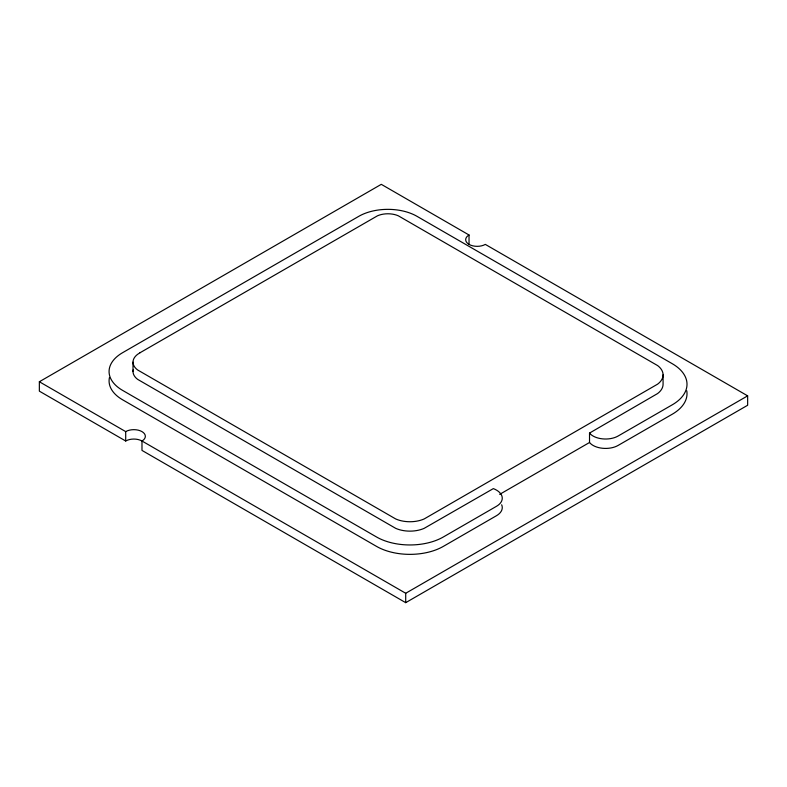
<?xml version="1.0" encoding="UTF-8"?>
<svg xmlns="http://www.w3.org/2000/svg" width="787" height="787" viewBox="0 0 787 787"><rect width="100%" height="100%" fill="white"/><g stroke="black" fill="none" stroke-linecap="round" stroke-linejoin="round"><path stroke-width="1.18" d="M39.35 381.744L381.292 184.335L469.032 234.998A11.51 6.65 0 0 0 469.032 244.393A11.51 6.65 0 0 0 485.313 244.393L747.65 395.851L747.65 405.256L405.708 602.665L141.985 450.41L141.985 441.005A11.51 6.65 0 0 0 141.985 431.61A11.51 6.65 0 0 0 125.704 431.61L39.35 381.744L39.35 391.149L125.704 441.005A11.51 6.65 0 0 1 141.985 441.005L405.708 593.27L747.65 395.851M499.686 494.354L589.522 442.491L589.522 433.086L657.617 393.539A26.404 15.248 0 0 0 663.077 384.263L663.077 374.858M469.032 234.998L469.032 244.393M405.708 593.27L405.708 602.665M133.013 362.138L133.013 371.543M125.704 431.61L125.704 441.005M589.522 433.086A17.698 10.211 0 0 0 618.09 436.037L672.265 404.813A50.348 29.07 0 0 0 672.265 363.712L416.943 216.297A41.081 23.718 0 0 0 358.852 216.297L122.595 352.694A46.158 26.65 0 0 0 122.595 390.382L376.491 536.96A47.299 27.309 0 0 0 443.376 536.96L496.44 506.326A19.911 11.5 0 0 0 493.341 488.609L424.154 528.352A23.364 13.487 0 0 1 395.713 528.352L137.607 379.344A22.213 12.828 0 0 1 133.21 369.86M589.522 442.491A17.698 10.211 0 0 0 618.09 445.442L672.265 414.218A50.348 29.07 0 0 0 686.776 390.814M501.663 504.782A19.911 11.5 0 0 1 496.44 515.731L443.376 546.365A47.299 27.309 0 0 1 376.491 546.365L122.595 399.786A46.158 26.65 0 0 1 109.472 377.465M140.037 352.733L137.607 354.327A22.213 12.828 0 0 0 137.607 369.949L395.713 518.958A23.364 13.487 0 0 0 424.154 518.958L657.617 384.145A26.404 15.248 0 0 0 657.617 365.581L398.33 215.815A17.147 9.897 0 0 0 377.465 215.815L140.037 352.733"/></g></svg>
